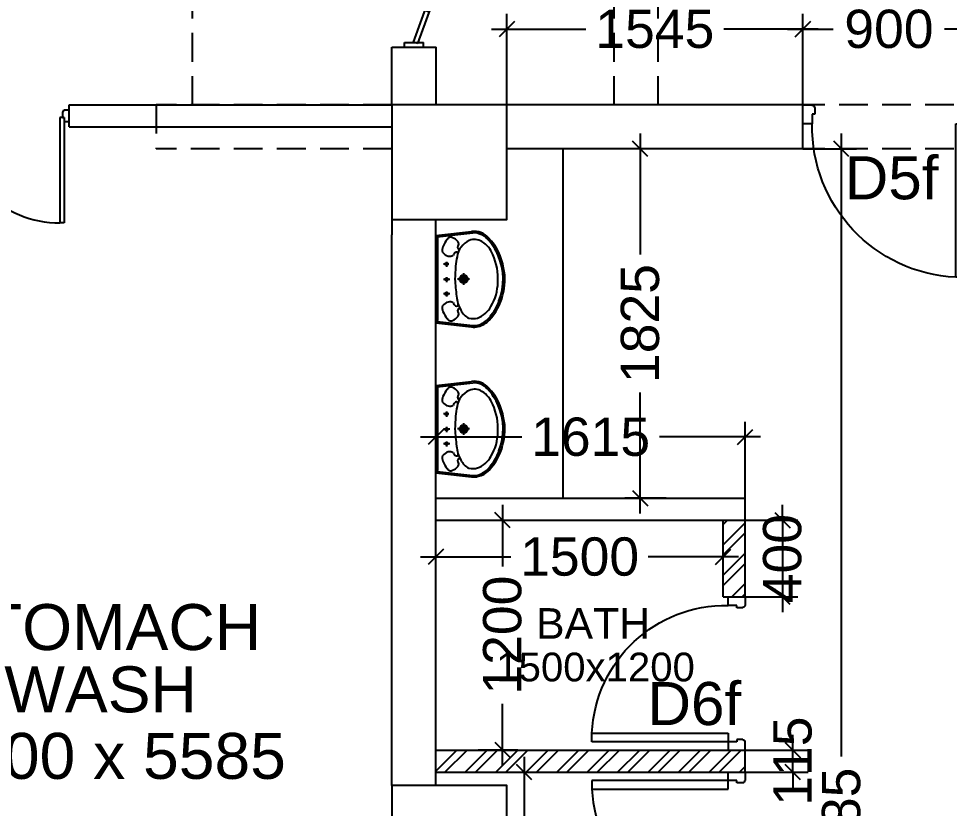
# Model space of a CAD drawing. Extents: x 6345096 to 6738923, y -6490958 to -6305885.
# Drawn here: x 6642850 to 6647710, y -6368605 to -6364481 of the extents above; entities that cross this region are included whole.
import ezdxf
from ezdxf.enums import TextEntityAlignment as Align

# ---------------------------------------------------------------- set-up
doc = ezdxf.new("R2010")
doc.units = 0
doc.header["$LTSCALE"] = 600
doc.header["$MEASUREMENT"] = 0
doc.header["$PDMODE"] = 35
doc.linetypes.add('HIDDEN', pattern=[0.375, 0.25, -0.125])
doc.layers.get('0').update_dxf_attribs({"linetype": 'CONTINUOUS'})
doc.layers.get('Defpoints').update_dxf_attribs({"linetype": 'CONTINUOUS'})
for name, color, linetype in [('8', 8, 'CONTINUOUS'), ('DIM-TEXT', 8, 'CONTINUOUS'), ('DOOR', 32, 'CONTINUOUS'), ('FURN', 32, 'CONTINUOUS'), ('HS', 251, 'CONTINUOUS'), ('LA-column', 3, 'CONTINUOUS'), ('REVISIONS', 6, 'CONTINUOUS'), ('Room Dim', 1, 'CONTINUOUS'), ('T Wall', 8, 'CONTINUOUS'), ('TEXT', 6, 'CONTINUOUS'), ('Toi-Euip', 8, 'CONTINUOUS'), ('Toi. Wall Hat', 3, 'CONTINUOUS'), ('Walls', 7, 'CONTINUOUS'), ('Working Dim', 5, 'CONTINUOUS')]:
    doc.layers.add(name, color=color, linetype=linetype)
doc.styles.add('ari', font='arial.ttf')
doc.styles.add('ARIAL', font='arial.ttf')
doc.styles.add('RT', font='romant.shx')
doc.dimstyles.new('int. dim', dxfattribs={"dimtxt": 200, "dimasz": 80, "dimexe": 80, "dimexo": 0, "dimgap": 70, "dimtad": 0, "dimdec": 0, "dimzin": 12, "dimdsep": 46, "dimtxsty": 'ari', "dimblk": 'OBLIQUE', "dimcen": 2, "dimdle": 80, "dimclrd": 256, "dimclre": 256, "dimclrt": 6, "dimadec": 0, "dimazin": 0, "dimtfac": 1, "dimtdec": 0, "dimtix": 1, "dimtmove": 2, "dimatfit": 3, "dimfxl": 1, "dimtolj": 1, "dimtzin": 0, "dimlwd": -1, "dimlwe": -1, "dimarcsym": 0})
doc.dimstyles.new('TEXT', dxfattribs={"dimscale": 0, "dimtxt": 600, "dimasz": 300, "dimexe": 300, "dimexo": 30, "dimgap": 50, "dimtad": 0, "dimdec": 0, "dimzin": 0, "dimdsep": 46, "dimtxsty": 'RT', "dimblk": 'OBLIQUE', "dimcen": 0.09, "dimdle": 300, "dimclrd": 256, "dimclre": 256, "dimclrt": 170, "dimadec": 0, "dimazin": 0, "dimtfac": 1, "dimtdec": 0, "dimtofl": 0, "dimtmove": 2, "dimatfit": 3, "dimfxl": 1, "dimfrac": 2, "dimtolj": 1, "dimtzin": 0, "dimlwd": -1, "dimlwe": -1, "dimarcsym": 0})

# ---------------------------------------------------------------- blocks, each defined once
blk = doc.blocks.new('Z$W@#1275')
at = {"layer": 'DOOR'}
for p, q in [((73.1, 1500), (0, 1500)), ((0, 1500), (0, 1467.1)), ((0, 1467.1), (1.8, 1467.1)), ((47.5, 1467.1), (736.4, 1467.1)), ((47.5, 1467.1), (47.5, 1438.9)), ((47.5, 1456.1), (47.5, 1467.1)), ((47.5, 1467.1), (73.1, 1467.1)), ((73.1, 1467.1), (73.1, 1500)), ((736.4, 1467.1), (736.4, 1438.9)), ((11, 1456.1), (11, 1458)), ((11, 1456.1), (47.5, 1456.1)), ((47.5, 1438.9), (736.4, 1438.9)), ((47.5, 61.1), (736.4, 61.1)), ((47.5, 32.9), (47.5, 61.1)), ((736.4, 32.9), (736.4, 61.1)), ((0, 32.9), (1.8, 32.9)), ((0, 0), (0, 32.9)), ((73.1, 0), (0, 0)), ((11, 43.8), (11, 42)), ((11, 43.8), (47.5, 43.8)), ((47.5, 43.8), (47.5, 32.9)), ((47.5, 32.9), (736.4, 32.9)), ((47.5, 32.9), (73.1, 32.9)), ((73.1, 32.9), (73.1, 0))]:
    blk.add_line(p, q, dxfattribs=at)
for centre, start, end in [((11, 1467.1), 180, 270), ((11, 32.9), 90, 180)]:
    blk.add_arc(centre, 9.13, start, end, dxfattribs=at)
at = {"layer": 'DOOR', "color": 145}
for centre, start, end in [((47.5, 1438.9), 270, 0), ((47.5, 61.1), 0, 90)]:
    blk.add_arc(centre, 688.9, start, end, dxfattribs=at)
blk = doc.blocks.new('_Oblique')
at = {"color": 0, "linetype": 'ByBlock', "lineweight": -2}
blk.add_line((-0.5, -0.5), (0.5, 0.5), dxfattribs=at)
blk = doc.blocks.new('*D1282')
at = {"layer": 'Defpoints', "color": 0, "linetype": 'Continuous', "transparency": 16777216}
for p in [(6610879.4, -6372845.6, 13.3), (6651519.1, -6372996, 13.8), (6651519.1, -6374540.9)]:
    blk.add_point(p, dxfattribs=at)
at = {"layer": 'DIM-TEXT', "transparency": 16777216}
for p, q in [((6610879.4, -6372845.6), (6610879.4, -6374840.9)), ((6651519.1, -6372996), (6651519.1, -6374840.9)), ((6610579.4, -6374540.9), (6611790.4, -6374540.9)), ((6651819.1, -6374540.9), (6650608.1, -6374540.9))]:
    blk.add_line(p, q, dxfattribs=at)
at = {"layer": 'DIM-TEXT', "linetype": 'Continuous', "transparency": 16777216, "xscale": 300, "yscale": 300, "zscale": 300, "rotation": 180}
blk.add_blockref('_Oblique', (6610879.4, -6374540.9), dxfattribs=at)
at = {"layer": 'DIM-TEXT', "linetype": 'Continuous', "transparency": 16777216, "xscale": 300, "yscale": 300, "zscale": 300}
blk.add_blockref('_Oblique', (6651519.1, -6374540.9), dxfattribs=at)
at = {"layer": 'DIM-TEXT', "color": 170, "linetype": 'Continuous', "transparency": 16777216, "insert": (6631199.3, -6374540.9), "char_height": 750, "attachment_point": 5, "style": 'ari'}
blk.add_mtext('\\A1;{\\H1.067x;(I.C.U. - 6 Beds) EMERGENCY MEDICINE DEPT (18 Beds) TRIAGE (6 Beds)}', dxfattribs=at)
blk = doc.blocks.new('Z$W@#5624')
at = {"layer": 'DOOR'}
for p, q in [((19.2, 469.7), (840.4, 768.6)), ((27.7, 446.2), (848.9, 745.1)), ((187.7, 517.8), (680.4, 697.1)), ((676.2, 708.8), (684.7, 685.4)), ((0, 399.5), (0, 499.4)), ((0, 499.4), (25, 499.4)), ((25, 399.5), (25, 499.4)), ((183.4, 529.5), (192, 506)), ((1797.8, 499.4), (1772.8, 499.4)), ((1772.8, 399.5), (1772.8, 499.4)), ((1797.8, 399.5), (1797.8, 499.4)), ((19.2, 469.7), (27.7, 446.2)), ((1770, 452.6), (948.8, 153.7)), ((1778.6, 429.2), (1770, 452.6)), ((0, 399.5), (25, 399.5)), ((1778.6, 429.2), (957.4, 130.3)), ((1614.3, 369.4), (1605.8, 392.9)), ((1797.8, 399.5), (1772.8, 399.5)), ((1610.1, 381.1), (1117.3, 201.8)), ((1113.1, 213.5), (1121.6, 190.1))]:
    blk.add_line(p, q, dxfattribs=at)
at = {"layer": 'DOOR', "color": 145}
for centre, start_param, end_param in [((0, 449.4), 2.617994, 3.665191), ((1797.8, 449.4), -0.523599, 0.523599)]:
    blk.add_ellipse(centre, major_axis=(-898.9, 0), ratio=1, start_param=start_param, end_param=end_param, dxfattribs=at)
blk = doc.blocks.new('A$C2CD672AE')
at = {"layer": 'FURN', "color": 8, "linetype": 'HIDDEN'}
blk.add_line((113439.5, 91493.3, 5.1), (113439.5, 92093.3, 5.1), dxfattribs=at)
at = {"layer": 'Walls', "color": 8, "linetype": 'HIDDEN'}
for p, q in [((115640, 91493.3), (115640, 92163.3)), ((115870, 91493.3), (115870, 92163.3)), ((114479.9, 91493.3), (113249.7, 91493.3)), ((113249.7, 91493.1), (113249.7, 91263.1)), ((119440, 91493.3), (115079.9, 91493.3)), ((114479.9, 91263.1), (113249.7, 91263.1)), ((119440, 91263.1), (115079.9, 91263.1))]:
    blk.add_line(p, q, dxfattribs=at)
blk = doc.blocks.new('1000')
at = {"layer": 'DOOR'}
for p, q in [((0, -100), (0, 0)), ((0, 0), (49.7, 0)), ((49.7, 0), (49.7, -2.2)), ((63.2, -13.5), (61, -13.5)), ((63.2, -13.5), (63.2, -49.5)), ((836.8, -13.5), (836.8, -49.5)), ((836.8, -13.5), (839, -13.5)), ((850.3, 0), (850.3, -2.2)), ((900, 0), (850.3, 0)), ((900, -100), (900, 0)), ((63.2, -49.5), (49.7, -49.5)), ((49.7, -49.5), (49.7, -100)), ((836.8, -49.5), (850.3, -49.5)), ((850.3, -49.5), (850.3, -100)), ((49.7, -100), (0, -100)), ((49.7, -100), (49.7, -900.6)), ((100.2, -100), (49.7, -100)), ((100.2, -900.6), (100.2, -100)), ((850.3, -100), (900, -100)), ((49.7, -900.6), (100.2, -900.6))]:
    blk.add_line(p, q, dxfattribs=at)
for centre, major_axis, start_param, end_param in [((49.7, -13.5), (-7.95, 7.95), 3.926991, 5.497787), ((850.3, -13.5), (7.95, 7.95), 0.785398, 2.356194)]:
    blk.add_ellipse(centre, major_axis=major_axis, ratio=1, start_param=start_param, end_param=end_param, dxfattribs=at)
at = {"layer": 'DOOR', "color": 145}
blk.add_ellipse((64.3, -115.3), major_axis=(-519.7, 589.8), ratio=1, start_param=2.464943, end_param=4.009476, dxfattribs=at)
blk = doc.blocks.new('A$C1E9F72C1')
at = {"layer": 'Toi-Euip', "color": 8}
for p, q in [((-228.2, 0), (-249, -186.3)), ((-228.2, 0), (228.2, 0)), ((228.2, 0), (249, -186.3)), ((-220.9, -6.6), (-241.8, -193.1)), ((-212.9, -9.7), (208.6, -9.7)), ((-76, -72.5), (-76, -39.7)), ((-0.6, -72.5), (-0.6, -39.7)), ((79.3, -67.3), (79.3, -39.7)), ((220.8, -6.2), (241.8, -193.1)), ((-63.8, -54.9), (-90.3, -54.9)), ((11.6, -54.9), (-14.9, -54.9)), ((91.5, -54.9), (65.1, -54.9)), ((-29.6, -144.6), (31.2, -144.6)), ((0.9, -174.9), (0.9, -113))]:
    blk.add_line(p, q, dxfattribs=at)
for centre, radius in [((-76, -54.9), 6.49), ((-0.6, -54.9), 6.49), ((79.3, -54.9), 6.49), ((0.9, -144.6), 21.7), ((0.9, -144.6), 15.6), ((0.9, -144.6), 11)]:
    blk.add_circle(centre, radius, dxfattribs=at)
for centre, radius, start, end in [((-208.1, 14.7), 24.9, 216.2215, 258.8549), ((207.9, 16.2), 26, 271.4204, 321.2513), ((-125, -156.3), 127.2, 109.5864, 129.4018), ((-151.5, -66.7), 34.3, 68.6439, 118.0808), ((-167.5, -75.4), 49.6, 12.807, 54.9415), ((169.6, -75.4), 49.6, 125.0585, 167.193), ((153.6, -66.7), 34.3, 61.9192, 111.3561), ((127.1, -156.3), 127.2, 50.5982, 70.4136), ((-196.3, -76.7), 20.9, 116.809, 207.5092), ((-160.4, -68.2), 57.4, 198.3504, 235.0331), ((-114.5, -115.3), 27, 106.386, 151.7285), ((-150, -73.3), 32.2, 330.0791, 16.0346), ((152.1, -73.3), 32.2, 163.9654, 209.9209), ((116.6, -115.3), 27, 28.2715, 73.614), ((162.5, -68.2), 57.4, 304.9669, 341.6496), ((198.5, -76.7), 20.9, 332.4908, 63.191), ((-129.4, -204.5), 80.8, 113.6187, 156.307), ((-181.8, -101.4), 18, 230.4642, 309.5358), ((-164.3, -121.5), 8.67, 53.8926, 133.9597), ((-76.5, -275.6), 168.3, 94.0281, 120.4098), ((-162.9, -122.5), 8.8, 329.6713, 65.4896), ((-131.5, -107.7), 8.62, 142.6961, 276.8474), ((34.9, -905.9), 807.6, 92.48, 98.7772), ((-3.2, -837.5), 738.4, 84.4518, 89.7569), ((46.1, -400.7), 299, 76.1733, 85.7679), ((102.1, -220), 110.7, 24.9779, 81.9798), ((134.9, -107.4), 7.45, 281.3197, 41.7016), ((164.3, -121.7), 7.8, 112.0693, 194.8477), ((166.5, -121.5), 8.67, 46.0403, 126.1074), ((183.9, -101.4), 18, 230.4642, 309.5358), ((-165.7, -196.5), 84, 173.0041, 196.7608), ((-163.3, -200.1), 78.8, 174.8598, 213.2089), ((-110.1, -193), 95.5, 167.3454, 194.4146), ((136.7, -201.5), 71.5, 327.5919, 23.2221), ((146.7, -197.7), 95.2, 311.9105, 2.7762), ((149.6, -199.6), 100.3, 311.3831, 7.6058), ((-141.4, -199.1), 106.9, 191.4479, 227.66), ((-82.7, -174.7), 127.1, 199.3054, 242.2025), ((77.5, -165.5), 140.9, 291.6868, 328.1397), ((-120.4, -183.5), 124.2, 208.7854, 238.1585), ((-15.6, -66.9), 289.4, 226.8801, 256.3199), ((-54.2, -135.8), 202, 229.3146, 253.0106), ((-13.2, -73.3), 249.6, 238.9436, 269.4813), ((11.5, -60.2), 296.4, 278.977, 313.6155), ((18.1, -68), 277.7, 292.3326, 313.7827), ((0.4, -45.6), 305.3, 248.1503, 293.8049), ((4.7, -23.5), 300.1, 266.1546, 294.5893), ((-3.9, -83.4), 276.6, 253.1484, 282.8609)]:
    blk.add_arc(centre, radius, start, end, dxfattribs=at)
blk = doc.blocks.new('*D2535')
at = {"layer": 'Defpoints', "color": 0, "transparency": 16777216}
for p in [(6645267.3, -6368416.2, -0.7), (6645489.8, -6368416.2), (6645267.3, -6369616.2, -0.7)]:
    blk.add_point(p, dxfattribs=at)
at = {"layer": 'Working Dim', "transparency": 16777216}
for p, q in [((6645489.8, -6368336.2), (6645489.8, -6368657.3)), ((6645267.3, -6368416.2), (6645569.8, -6368416.2)), ((6645489.8, -6369696.2), (6645489.8, -6369375.1)), ((6645267.3, -6369616.2), (6645569.8, -6369616.2))]:
    blk.add_line(p, q, dxfattribs=at)
at = {"layer": 'Working Dim', "transparency": 16777216, "xscale": 80, "yscale": 80, "zscale": 80}
for p, rotation in [((6645489.8, -6368416.2), 90), ((6645489.8, -6369616.2), 270)]:
    blk.add_blockref('_Oblique', p, dxfattribs=dict(at, rotation=rotation))
at = {"layer": 'Working Dim', "color": 6, "transparency": 16777216, "insert": (6645489.8, -6369016.2), "char_height": 200, "attachment_point": 5, "rotation": 90, "style": 'ari'}
blk.add_mtext('\\A1;1200', dxfattribs=at)
blk = doc.blocks.new('*D2537')
at = {"layer": 'Defpoints', "color": 0, "transparency": 16777216}
for p in [(6645249.6, -6367100.7, 5.1), (6645376.4, -6367100.7), (6645249.6, -6368300.2, -0.7)]:
    blk.add_point(p, dxfattribs=at)
at = {"layer": 'Working Dim', "transparency": 16777216}
for p, q in [((6645376.4, -6367020.7), (6645376.4, -6367341.5)), ((6645249.6, -6367100.7), (6645456.4, -6367100.7)), ((6645376.4, -6368380.2), (6645376.4, -6368059.3)), ((6645249.6, -6368300.2), (6645456.4, -6368300.2))]:
    blk.add_line(p, q, dxfattribs=at)
at = {"layer": 'Working Dim', "transparency": 16777216, "xscale": 80, "yscale": 80, "zscale": 80}
for p, rotation in [((6645376.4, -6367100.7), 90), ((6645376.4, -6368300.2), 270)]:
    blk.add_blockref('_Oblique', p, dxfattribs=dict(at, rotation=rotation))
at = {"layer": 'Working Dim', "color": 6, "transparency": 16777216, "insert": (6645376.4, -6367700.4), "char_height": 200, "attachment_point": 5, "rotation": 90, "style": 'ari'}
blk.add_mtext('\\A1;1200', dxfattribs=at)
blk = doc.blocks.new('*D2538')
at = {"layer": 'Defpoints', "color": 0, "transparency": 16777216}
for p in [(6646529.4, -6367291.3), (6645029.4, -6367437.1, 5.1), (6646529.4, -6367437.1, -0.7)]:
    blk.add_point(p, dxfattribs=at)
at = {"layer": 'Working Dim', "transparency": 16777216}
for p, q in [((6645029.4, -6367437.1), (6645029.4, -6367211.3)), ((6646529.4, -6367437.1), (6646529.4, -6367211.3)), ((6644949.4, -6367291.3), (6645420.5, -6367291.3)), ((6646609.4, -6367291.3), (6646138.2, -6367291.3))]:
    blk.add_line(p, q, dxfattribs=at)
at = {"layer": 'Working Dim', "transparency": 16777216, "xscale": 80, "yscale": 80, "zscale": 80, "rotation": 180}
blk.add_blockref('_Oblique', (6645029.4, -6367291.3), dxfattribs=at)
at = {"layer": 'Working Dim', "transparency": 16777216, "xscale": 80, "yscale": 80, "zscale": 80}
blk.add_blockref('_Oblique', (6646529.4, -6367291.3), dxfattribs=at)
at = {"layer": 'Working Dim', "color": 6, "transparency": 16777216, "insert": (6645779.4, -6367291.3), "char_height": 200, "attachment_point": 5, "style": 'ari'}
blk.add_mtext('\\A1;1500', dxfattribs=at)
blk = doc.blocks.new('*D2541')
at = {"layer": 'Defpoints', "color": 0, "transparency": 16777216}
for p in [(6646944.5, -6365160.7, 5.1), (6647146, -6365160.7), (6647440.6, -6372245.7, 5.1)]:
    blk.add_point(p, dxfattribs=at)
at = {"layer": 'Working Dim', "transparency": 16777216}
for p, q in [((6647146, -6365080.7), (6647146, -6368334.6)), ((6646944.5, -6365160.7), (6647226, -6365160.7)), ((6647146, -6372325.7), (6647146, -6369071.7)), ((6647440.6, -6372245.7), (6647066, -6372245.7))]:
    blk.add_line(p, q, dxfattribs=at)
at = {"layer": 'Working Dim', "transparency": 16777216, "xscale": 80, "yscale": 80, "zscale": 80}
for p, rotation in [((6647146, -6365160.7), 90), ((6647146, -6372245.7), 270)]:
    blk.add_blockref('_Oblique', p, dxfattribs=dict(at, rotation=rotation))
at = {"layer": 'Working Dim', "color": 6, "transparency": 16777216, "insert": (6647146, -6368703.2), "char_height": 200, "attachment_point": 5, "rotation": 90, "style": 'ari'}
blk.add_mtext('\\A1;7085', dxfattribs=at)
blk = doc.blocks.new('*D2542')
at = {"layer": 'Defpoints', "color": 0, "transparency": 16777216}
for p in [(6646095.6, -6365160.6), (6646221.9, -6365160.6, 4.5), (6646231.3, -6366985.7, 5.1)]:
    blk.add_point(p, dxfattribs=at)
at = {"layer": 'Working Dim', "transparency": 16777216}
for p, q in [((6646095.6, -6365080.6), (6646095.6, -6365713.2)), ((6646221.9, -6365160.6), (6646015.6, -6365160.6)), ((6646095.6, -6367065.7), (6646095.6, -6366433.1)), ((6646231.3, -6366985.7), (6646015.6, -6366985.7))]:
    blk.add_line(p, q, dxfattribs=at)
at = {"layer": 'Working Dim', "transparency": 16777216, "xscale": 80, "yscale": 80, "zscale": 80}
for p, rotation in [((6646095.6, -6365160.6), 90), ((6646095.6, -6366985.7), 270)]:
    blk.add_blockref('_Oblique', p, dxfattribs=dict(at, rotation=rotation))
at = {"layer": 'Working Dim', "color": 6, "transparency": 16777216, "insert": (6646095.6, -6366073.1), "char_height": 200, "attachment_point": 5, "rotation": 90, "style": 'ari'}
blk.add_mtext('\\A1;1825', dxfattribs=at)
blk = doc.blocks.new('*D2543')
at = {"layer": 'Defpoints', "color": 0, "transparency": 16777216}
for p in [(6645029.4, -6366665.7), (6645029.4, -6366985.7, 5.1), (6646644.4, -6366985.7, 5.1)]:
    blk.add_point(p, dxfattribs=at)
at = {"layer": 'Working Dim', "transparency": 16777216}
for p, q in [((6645029.4, -6366985.7), (6645029.4, -6366585.7)), ((6646644.4, -6366985.7), (6646644.4, -6366585.7)), ((6644949.4, -6366665.7), (6645476.9, -6366665.7)), ((6646724.4, -6366665.7), (6646196.8, -6366665.7))]:
    blk.add_line(p, q, dxfattribs=at)
at = {"layer": 'Working Dim', "transparency": 16777216, "xscale": 80, "yscale": 80, "zscale": 80, "rotation": 180}
blk.add_blockref('_Oblique', (6645029.4, -6366665.7), dxfattribs=at)
at = {"layer": 'Working Dim', "transparency": 16777216, "xscale": 80, "yscale": 80, "zscale": 80}
blk.add_blockref('_Oblique', (6646644.4, -6366665.7), dxfattribs=at)
at = {"layer": 'Working Dim', "color": 6, "transparency": 16777216, "insert": (6645836.9, -6366665.7), "char_height": 200, "attachment_point": 5, "style": 'ari'}
blk.add_mtext('\\A1;1615', dxfattribs=at)
blk = doc.blocks.new('*D2510')
at = {"layer": 'Defpoints', "color": 0, "transparency": 16777216}
for p in [(6646644.4, -6368301.2, -0.7), (6646892.1, -6368301.2), (6646644.4, -6368416.2, -0.7)]:
    blk.add_point(p, dxfattribs=at)
at = {"layer": 'Working Dim', "transparency": 16777216}
for p, q in [((6646892.1, -6368301.2), (6646892.1, -6368221.2)), ((6646644.4, -6368301.2), (6646972.1, -6368301.2)), ((6646892.1, -6368416.2), (6646892.1, -6368301.2)), ((6646644.4, -6368416.2), (6646972.1, -6368416.2)), ((6646892.1, -6368416.2), (6646892.1, -6368496.2))]:
    blk.add_line(p, q, dxfattribs=at)
at = {"layer": 'Working Dim', "transparency": 16777216, "xscale": 80, "yscale": 80, "zscale": 80}
for p, rotation in [((6646892.1, -6368301.2), 270), ((6646892.1, -6368416.2), 90)]:
    blk.add_blockref('_Oblique', p, dxfattribs=dict(at, rotation=rotation))
at = {"layer": 'Working Dim', "color": 6, "transparency": 16777216, "insert": (6646892.1, -6368358.7), "char_height": 200, "attachment_point": 5, "rotation": 90, "style": 'ari'}
blk.add_mtext('\\A1;115', dxfattribs=at)
blk = doc.blocks.new('*D2511')
at = {"layer": 'Defpoints', "color": 0, "transparency": 16777216}
for p in [(6646644.4, -6367100.7, -0.7), (6646644.3, -6367501.2, -0.7), (6646838.2, -6367501.2)]:
    blk.add_point(p, dxfattribs=at)
at = {"layer": 'Working Dim', "transparency": 16777216}
for p, q in [((6646838.2, -6367100.7), (6646838.2, -6367020.7)), ((6646644.4, -6367100.7), (6646918.2, -6367100.7)), ((6646838.2, -6367100.7), (6646838.2, -6367501.2)), ((6646644.3, -6367501.2), (6646918.2, -6367501.2)), ((6646838.2, -6367501.2), (6646838.2, -6367581.2))]:
    blk.add_line(p, q, dxfattribs=at)
at = {"layer": 'Working Dim', "transparency": 16777216, "xscale": 80, "yscale": 80, "zscale": 80}
for p, rotation in [((6646838.2, -6367100.7), 270), ((6646838.2, -6367501.2), 90)]:
    blk.add_blockref('_Oblique', p, dxfattribs=dict(at, rotation=rotation))
at = {"layer": 'Working Dim', "color": 6, "transparency": 16777216, "insert": (6646838.2, -6367300.9), "char_height": 200, "attachment_point": 5, "rotation": 90, "style": 'ari'}
blk.add_mtext('\\A1;400', dxfattribs=at)
blk = doc.blocks.new('*D2517')
at = {"layer": 'Defpoints', "color": 0, "transparency": 16777216}
for p in [(6646944.5, -6364535.4), (6645399.4, -6364930.6, 1), (6646944.5, -6364930.6)]:
    blk.add_point(p, dxfattribs=at)
at = {"layer": 'Working Dim', "transparency": 16777216}
for p, q in [((6645399.4, -6364930.6), (6645399.4, -6364455.4)), ((6646944.5, -6364930.6), (6646944.5, -6364455.4)), ((6645319.4, -6364535.4), (6645812, -6364535.4)), ((6647024.5, -6364535.4), (6646531.9, -6364535.4))]:
    blk.add_line(p, q, dxfattribs=at)
at = {"layer": 'Working Dim', "transparency": 16777216, "xscale": 80, "yscale": 80, "zscale": 80, "rotation": 180}
blk.add_blockref('_Oblique', (6645399.4, -6364535.4), dxfattribs=at)
at = {"layer": 'Working Dim', "transparency": 16777216, "xscale": 80, "yscale": 80, "zscale": 80}
blk.add_blockref('_Oblique', (6646944.5, -6364535.4), dxfattribs=at)
at = {"layer": 'Working Dim', "color": 6, "transparency": 16777216, "insert": (6646172, -6364535.4), "char_height": 200, "attachment_point": 5, "style": 'ari'}
blk.add_mtext('\\A1;1545', dxfattribs=at)
blk = doc.blocks.new('*D2518')
at = {"layer": 'Defpoints', "color": 0, "transparency": 16777216}
for p in [(6647844.5, -6364535.4), (6646944.5, -6364930.6), (6647844.5, -6364930.6)]:
    blk.add_point(p, dxfattribs=at)
at = {"layer": 'Working Dim', "transparency": 16777216}
for p, q in [((6646944.5, -6364930.6), (6646944.5, -6364455.4)), ((6647844.5, -6364930.6), (6647844.5, -6364455.4)), ((6646864.5, -6364535.4), (6647103.9, -6364535.4)), ((6647924.5, -6364535.4), (6647685.1, -6364535.4))]:
    blk.add_line(p, q, dxfattribs=at)
at = {"layer": 'Working Dim', "transparency": 16777216, "xscale": 80, "yscale": 80, "zscale": 80, "rotation": 180}
blk.add_blockref('_Oblique', (6646944.5, -6364535.4), dxfattribs=at)
at = {"layer": 'Working Dim', "transparency": 16777216, "xscale": 80, "yscale": 80, "zscale": 80}
blk.add_blockref('_Oblique', (6647844.5, -6364535.4), dxfattribs=at)
at = {"layer": 'Working Dim', "color": 6, "transparency": 16777216, "insert": (6647394.5, -6364535.4), "char_height": 200, "attachment_point": 5, "style": 'ari'}
blk.add_mtext('\\A1;900', dxfattribs=at)

msp = doc.modelspace()

# ---------------------------------------------------------------- hatches: boundary and pattern name
at = {"layer": 'Toi. Wall Hat'}
h = msp.add_hatch(dxfattribs=at)
h.set_pattern_fill('ANSI32', color=10, scale=300, style=0)
h.set_pattern_definition([(45, (-277374.81, 0.04), (-79.5495129, 79.5495129), []), (45, (-277321.78, 0.04), (-79.5495129, 79.5495129), [])])
h.paths.add_polyline_path([(6648259.492, -6367100.657), (6648144.492, -6367100.657), (6648144.492, -6367501.188), (6648259.492, -6367501.188)])
h.paths.add_polyline_path([(6646644.359, -6367100.657), (6646529.359, -6367100.657), (6646529.359, -6367501.188), (6646644.359, -6367501.188)])
h.paths.add_polyline_path([(6646644.359, -6368301.188), (6645029.359, -6368301.188), (6645029.359, -6368416.188), (6646644.359, -6368416.188)])
h.paths.add_polyline_path([(6649759.492, -6368301.188), (6648144.492, -6368301.188), (6648144.492, -6368416.188), (6649759.492, -6368416.188)])
h.paths.add_polyline_path([(6649759.492, -6369616.188), (6648259.492, -6369616.188), (6648259.492, -6369216.188), (6648144.492, -6369216.188), (6648144.492, -6370131.188), (6648259.492, -6370131.188), (6648259.492, -6369731.188), (6649759.492, -6369731.188)])
h.paths.add_polyline_path([(6646644.359, -6369216.188), (6646529.359, -6369216.188), (6646529.359, -6369616.188), (6645029.359, -6369616.188), (6645029.359, -6369731.188), (6646529.359, -6369731.188), (6646529.359, -6370131.188), (6646644.359, -6370131.188)])
h.paths.add_polyline_path([(6646644.359, -6370931.188), (6645029.359, -6370931.188), (6645029.359, -6371046.188), (6646644.359, -6371046.188)])
h.paths.add_polyline_path([(6646644.359, -6371846.188), (6646529.359, -6371846.188), (6646529.359, -6372245.657), (6646644.359, -6372245.657)])
h.paths.add_polyline_path([(6648259.492, -6371846.188), (6648144.492, -6371846.188), (6648144.492, -6372245.657), (6648259.492, -6372245.657)])
h.paths.add_polyline_path([(6649759.492, -6370931.188), (6648144.492, -6370931.188), (6648144.492, -6371046.188), (6649759.492, -6371046.188)])

# ---------------------------------------------------------------- linework, layer by layer
at = {"layer": 'LA-column', "color": 2}
for points, elevation in [([(6644799.357, -6365530.614), (6645399.357, -6365530.614), (6645399.357, -6364930.614), (6644799.357, -6364930.614)], 1.031), ([(6644799.357, -6369085.577), (6645399.357, -6369085.577), (6645399.357, -6368485.577), (6644799.357, -6368485.577)], 5.131)]:
    msp.add_lwpolyline(points, close=True, dxfattribs=dict(at, elevation=elevation))
at = {"layer": 'REVISIONS', "linetype": 'Continuous'}
for p, q in [((6644799.533, -6364930.629, -10.486), (6644799.533, -6364630.597, -10.486)), ((6644799.533, -6364630.597, -10.486), (6645029.533, -6364630.597, -10.486)), ((6645029.533, -6364930.629, -10.486), (6645029.533, -6364630.597, -10.486))]:
    msp.add_line(p, q, dxfattribs=at)
at = {"layer": 'REVISIONS', "linetype": 'Continuous', "elevation": -10.486, "flags": 128}
for points in [[(6644799.533, -6364930.629), (6644799.533, -6364630.597)], [(6645029.533, -6364930.629), (6645029.533, -6364630.597)]]:
    msp.add_lwpolyline(points, dxfattribs=at)
at = {"layer": 'T Wall', "color": 6, "linetype": 'Continuous'}
for p, q in [((6646529.359, -6367501.188, 0.339), (6646529.359, -6367101.188, 0.339)), ((6646644.359, -6367501.188, 0.339), (6646644.359, -6367100.657, 0.339)), ((6646529.359, -6367501.188, 0.339), (6646644.359, -6367501.188, 0.339)), ((6645029.359, -6368301.188, 0.339), (6646644.359, -6368301.188, 0.339)), ((6646644.359, -6368416.188, 0.339), (6646644.359, -6368301.188, 0.339)), ((6645029.359, -6368416.188, 0.339), (6646644.359, -6368416.188, 0.339))]:
    msp.add_line(p, q, dxfattribs=at)
at = {"layer": 'Toi-Euip', "linetype": 'Continuous'}
msp.add_line((6645693.308, -6366986.188, 1.723), (6645693.308, -6365166.188, 1.723), dxfattribs=at)
at = {"layer": 'Walls', "linetype": 'Continuous'}
for p, q in [((6643114.443, -6364930.581, -12.768), (6644799.445, -6364930.581, -12.768)), ((6643114.443, -6365045.581, -12.768), (6643114.443, -6364930.581, -12.768)), ((6646944.492, -6364930.614, 1.031), (6645399.357, -6364930.614, 1.031)), ((6646944.492, -6365160.658, 1.031), (6646944.492, -6364930.583, 1.031)), ((6643114.443, -6365045.581, -12.768), (6644799.445, -6365045.581, -12.768)), ((6646944.492, -6365160.614, 1.031), (6645399.357, -6365160.614, 1.031)), ((6644799.445, -6365495.582, -12.768), (6644799.445, -6365610.582, -12.768)), ((6645029.446, -6368485.475, -12.768), (6645029.446, -6365530.581, -12.768)), ((6644799.445, -6368485.475, -12.768), (6644799.445, -6365610.582, -12.768)), ((6645029.359, -6366985.657, 1.031), (6646644.359, -6366985.657, 1.031)), ((6646644.359, -6367100.657, 1.031), (6646644.359, -6366985.657, 1.031)), ((6646644.359, -6367100.657, 0.339), (6646644.359, -6366986.188, 0.339)), ((6645029.359, -6367100.657, 1.031), (6646644.359, -6367100.657, 1.031))]:
    msp.add_line(p, q, dxfattribs=at)

# ---------------------------------------------------------------- block references
at = {"layer": 'DOOR', "linetype": 'Continuous'}
for name, p, xscale, yscale, zscale, rotation in [('Z$W@#5624', (6644464.533, -6364630.55, -10.486), -1.001247152686119, 1.001247152686119, 1.001247151760859, 270), ('1000', (6647844.487, -6364930.698, 0.339), -0.9999951422214758, 0.9999951478093863, 0.9999951468837374, 359.9999871933331), ('1000', (6646644.25, -6368301.188, 0.339), -0.8888888880610685, 0.8888888927176595, 0.8888888919152134, 269.9999872734366), ('1000', (6646644.358, -6368416.188, 0.339), 0.8888888880610689, 0.8888888880610689, 0.8888888880610689, 270.0000128466253)]:
    msp.add_blockref(name, p, dxfattribs=dict(at, xscale=xscale, yscale=yscale, zscale=zscale, rotation=rotation))
at = {"layer": 'DOOR', "xscale": 0.8000117540359497, "yscale": 0.8000117540359497, "zscale": 0.8000117540359497, "rotation": 270}
msp.add_blockref('Z$W@#1275', (6641914.443, -6364958.919, -10.486), dxfattribs=at)
at = {"layer": 'HS'}
msp.add_blockref('A$C2CD672AE', (6530319.294, -6456423.902, 8.17), dxfattribs=at)
at = {"layer": 'Toi-Euip', "color": 31, "rotation": 90}
for p in [(6645029.359, -6365841.896, 6.162), (6645029.359, -6366624.727, 6.162)]:
    msp.add_blockref('A$C1E9F72C1', p, dxfattribs=at)

# ---------------------------------------------------------------- texts
at = {"layer": '8', "color": 6, "style": 'ari'}
for s, p in [('D5f', (6647408.727, -6365424.329, -10.486)), ('D6f', (6646378.525, -6368170.262, -10.486))]:
    msp.add_text(s, height=225, dxfattribs=at).set_placement(p, align=Align.CENTER)
at = {"layer": 'Room Dim', "style": 'ARIAL'}
for s, height, p in [('1500x1200', 150, (6645862.685, -6367941.897, 0.339)), ('3000 x 5585', 240, (6643322.841, -6368451.117, -7.637))]:
    msp.add_text(s, height=height, dxfattribs=at).set_placement(p, align=Align.CENTER)
at = {"layer": 'TEXT', "color": 7, "style": 'ARIAL'}
for s, height, p in [('STOMACH', 240, (6643278.218, -6367778.34, -7.637)), ('BATH', 160, (6645849.637, -6367719.613, 0.339)), ('WASH', 240, (6643278.218, -6368103.645, -7.637))]:
    msp.add_text(s, height=height, dxfattribs=at).set_placement(p, align=Align.CENTER)

# ---------------------------------------------------------------- dimensions: what is measured, and where the dimension line sits
at = {"layer": 'DIM-TEXT', "linetype": 'Continuous'}
dim = msp.add_linear_dim(base=(6651519.099, -6374540.85, -12.768), p1=(6610879.441, -6372845.638, 0.533), p2=(6651519.099, -6372995.97, 1.031), text='{\\H1.067x;(I.C.U. - 6 Beds) EMERGENCY MEDICINE DEPT (18 Beds) TRIAGE (6 Beds)}', dimstyle='TEXT', override={"dimscale": 1, "dimtxt": 750, "dimexo": 0, "dimtxsty": 'ari'}, dxfattribs=at)
dim.commit()
dim.dimension.update_dxf_attribs({"geometry": '*D1282', "text_midpoint": (6631199.27, -6374540.85, -12.768)})
at = {"layer": 'Working Dim', "color": 7}
for base, p1, p2, picture, middle in [((6646944.492, -6364535.417, 1.031), (6645399.447, -6364930.578, 2.062), (6646944.492, -6364930.578, 1.031), '*D2517', (6646171.97, -6364535.417, 1.031)), ((6647844.492, -6364535.417, 1.031), (6646944.492, -6364930.578, 1.031), (6647844.492, -6364930.614, 1.031), '*D2518', (6647394.492, -6364535.417, 1.031))]:
    dim = msp.add_linear_dim(base=base, p1=p1, p2=p2, dimstyle='int. dim', override={"dimtxt": 200, "dimarcsym": 1}, dxfattribs=at)
    dim.commit()
    dim.dimension.update_dxf_attribs({"geometry": picture, "text_midpoint": middle})
at = {"layer": 'Working Dim'}
for base, p1, p2, picture, middle in [((6646095.578, -6365160.614, 1.031), (6646231.297, -6366985.657, 6.162), (6646221.924, -6365160.614, 5.536), '*D2542', (6646095.578, -6366073.136, 1.031)), ((6647145.957, -6365160.658, 1.031), (6647440.555, -6372245.657, 6.162), (6646944.492, -6365160.658, 6.162), '*D2541', (6647145.957, -6368703.157, 1.031)), ((6645376.358, -6367100.657, 1.031), (6645249.611, -6368300.188, 0.339), (6645249.611, -6367100.657, 6.162), '*D2537', (6645376.358, -6367700.423, 1.031)), ((6645489.835, -6368416.188, 1.031), (6645267.308, -6369616.188, 0.339), (6645267.308, -6368416.188, 0.339), '*D2535', (6645489.835, -6369016.188, 1.031))]:
    dim = msp.add_linear_dim(base=base, p1=p1, p2=p2, angle=90, dimstyle='int. dim', override={"dimtxt": 200}, dxfattribs=at)
    dim.commit()
    dim.dimension.update_dxf_attribs({"geometry": picture, "text_midpoint": middle})
for base, p1, p2, picture, middle in [((6645029.359, -6366665.685, 1.031), (6646644.359, -6366985.657, 6.162), (6645029.359, -6366985.657, 6.162), '*D2543', (6645836.859, -6366665.685, 1.031)), ((6646529.359, -6367291.283, 1.031), (6645029.359, -6367437.05, 6.162), (6646529.359, -6367437.05, 0.339), '*D2538', (6645779.359, -6367291.283, 1.031))]:
    dim = msp.add_linear_dim(base=base, p1=p1, p2=p2, dimstyle='int. dim', override={"dimtxt": 200}, dxfattribs=at)
    dim.commit()
    dim.dimension.update_dxf_attribs({"geometry": picture, "text_midpoint": middle})
at = {"layer": 'Working Dim', "color": 7}
dim = msp.add_linear_dim(base=(6646838.208, -6367501.188, 1.031), p1=(6646644.359, -6367100.657, 0.339), p2=(6646644.25, -6367501.188, 0.339), angle=90, text='400', dimstyle='int. dim', override={"dimtxt": 200, "dimarcsym": 1}, dxfattribs=at)
dim.commit()
dim.dimension.update_dxf_attribs({"geometry": '*D2511', "text_midpoint": (6646838.208, -6367300.923, 1.031)})
dim = msp.add_linear_dim(base=(6646892.086, -6368301.188, 1.031), p1=(6646644.361, -6368416.188, 0.339), p2=(6646644.361, -6368301.188, 0.339), angle=90, dimstyle='int. dim', override={"dimtxt": 200, "dimarcsym": 1}, dxfattribs=at)
dim.commit()
dim.dimension.update_dxf_attribs({"geometry": '*D2510', "text_midpoint": (6646892.086, -6368358.688, 1.031)})

doc.saveas('drawing.dxf')
